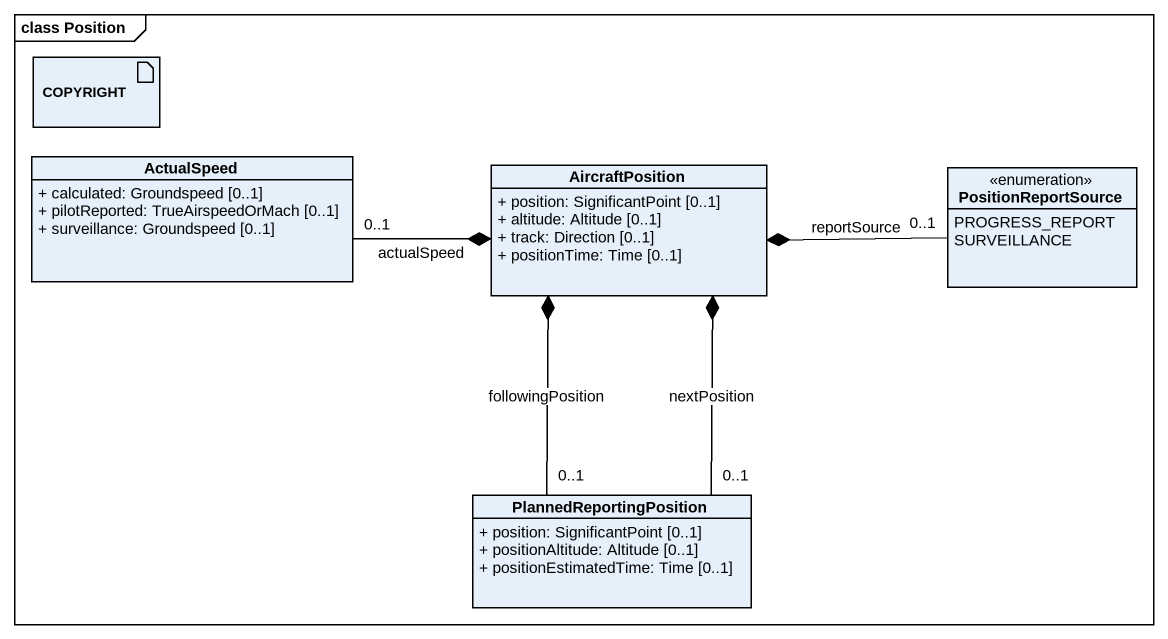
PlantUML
@startuml
mainframe class Position
allowmixing
hide circle
hide empty members
skinparam classAttributeIconSize 0
artifact COPYRIGHT
class ActualSpeed {
  + calculated: Groundspeed [0..1]
  + pilotReported: TrueAirspeedOrMach [0..1]
  + surveillance: Groundspeed [0..1]
}
class AircraftPosition {
  + position: SignificantPoint [0..1]
  + altitude: Altitude [0..1]
  + track: Direction [0..1]
  + positionTime: Time [0..1]
}
enum PositionReportSource {
  PROGRESS_REPORT
  SURVEILLANCE
}
class PlannedReportingPosition {
  + position: SignificantPoint [0..1]
  + positionAltitude: Altitude [0..1]
  + positionEstimatedTime: Time [0..1]
}
AircraftPosition *-left- "0..1" ActualSpeed : actualSpeed
AircraftPosition *-right- "0..1" PositionReportSource : reportSource
AircraftPosition *-- "0..1" PlannedReportingPosition : nextPosition
AircraftPosition *-- "0..1" PlannedReportingPosition : followingPosition
@enduml
